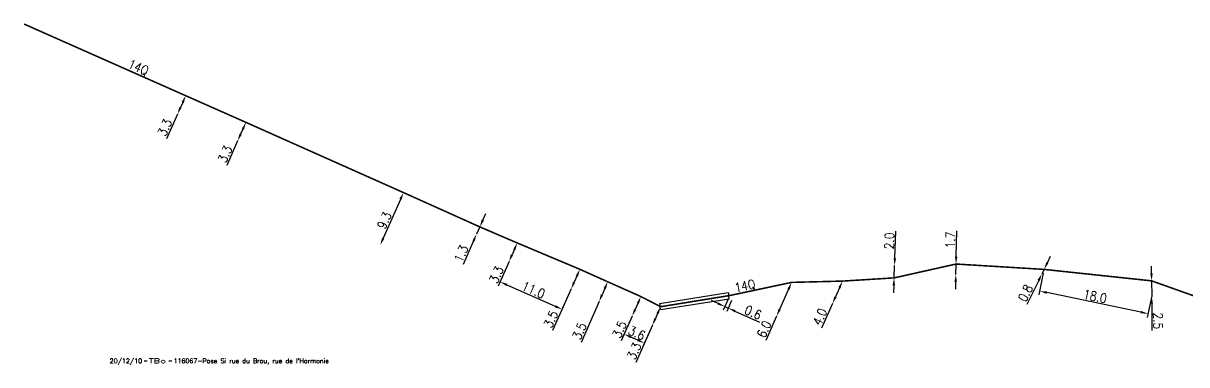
# Model space of a CAD drawing. Header units: millimetres. Extents: x 255000 to 256001, y 143000 to 143842.
# Drawn here: x 254999.8 to 255188.7, y 143440.1 to 143495.6 of the extents above; entities that cross this region are included whole.
import ezdxf
from ezdxf.enums import TextEntityAlignment as Align

# ---------------------------------------------------------------- set-up
doc = ezdxf.new("R2010")
doc.units = ezdxf.units.MM
doc.header["$MEASUREMENT"] = 0
doc.header["$PDMODE"] = 34
doc.linetypes.add('S_ST', pattern=[14, 8, -1.5, 0, -1.5, 0, -1.5, 0, -1.5])
doc.layers.get('0').update_dxf_attribs({"linetype": 'CONTINUOUS'})
doc.layers.get('DEFPOINTS').update_dxf_attribs({"linetype": 'CONTINUOUS'})
doc.layers.add('S_100', color=5, linetype='CONTINUOUS')
doc.layers.add('S_400', color=7, linetype='CONTINUOUS')
doc.layers.add('S_910', color=7, linetype='CONTINUOUS', plot=False)
doc.styles.get("Standard").update_dxf_attribs({"font": 'romans.shx', "width": 0.85})
doc.dimstyles.get("Standard").update_dxf_attribs({"dimtxt": 1.5, "dimasz": 1.2, "dimexe": 0.625, "dimexo": 0.625, "dimgap": 0.25, "dimtad": 1, "dimdec": 1, "dimzin": 0, "dimdsep": 46, "dimtxsty": 'Standard', "dimcen": -0.5, "dimadec": 0, "dimazin": 0, "dimtfac": 1, "dimtdec": 1, "dimtmove": 0, "dimatfit": 3, "dimfxl": 1, "dimtolj": 1, "dimtzin": 0, "dimarcsym": 0})

# ---------------------------------------------------------------- blocks, each defined once
blk = doc.blocks.new('*D0')
at = {"layer": 'DEFPOINTS', "color": 0, "linetype": 'Continuous'}
for p in [(255026.15, 143483.81), (255024.82, 143480.79), (255024.82, 143480.79)]:
    blk.add_point(p, dxfattribs=at)
at = {"layer": 'S_100', "color": 0, "linetype": 'Continuous', "lineweight": -2}
for p, q in [((255025.67, 143482.71), (255025.3, 143481.89)), ((255024.82, 143480.79), (255023.05, 143476.8))]:
    blk.add_line(p, q, dxfattribs=at)
at = {"layer": 'S_100', "color": 0, "linetype": 'Continuous'}
for points in [[(255025.48, 143482.79), (255025.85, 143482.63), (255026.15, 143483.81)], [(255025.12, 143481.97), (255025.48, 143481.81), (255024.82, 143480.79)]]:
    blk.add_solid(points, dxfattribs=at)
at = {"layer": 'S_100', "color": 0, "linetype": 'Continuous', "insert": (255022.77, 143478.65), "char_height": 1.5, "attachment_point": 5, "rotation": 66.1032}
blk.add_mtext('\\A1;3.3', dxfattribs=at)
blk = doc.blocks.new('*D1')
at = {"layer": 'DEFPOINTS', "color": 0, "linetype": 'Continuous'}
for p in [(255035.93, 143479.48), (255034.59, 143476.46), (255034.59, 143476.46)]:
    blk.add_point(p, dxfattribs=at)
at = {"layer": 'S_100', "color": 0, "linetype": 'Continuous', "lineweight": -2}
for p, q in [((255035.44, 143478.38), (255035.07, 143477.56)), ((255034.59, 143476.46), (255032.82, 143472.47))]:
    blk.add_line(p, q, dxfattribs=at)
at = {"layer": 'S_100', "color": 0, "linetype": 'Continuous'}
for points in [[(255035.26, 143478.46), (255035.62, 143478.3), (255035.93, 143479.48)], [(255034.89, 143477.64), (255035.26, 143477.48), (255034.59, 143476.46)]]:
    blk.add_solid(points, dxfattribs=at)
at = {"layer": 'S_100', "color": 0, "linetype": 'Continuous', "insert": (255032.55, 143474.32), "char_height": 1.5, "attachment_point": 5, "rotation": 66.0971}
blk.add_mtext('\\A1;3.3', dxfattribs=at)
blk = doc.blocks.new('*D2')
at = {"layer": 'DEFPOINTS', "color": 0, "linetype": 'Continuous'}
for p in [(255061.52, 143468.08), (255057.75, 143459.58), (255057.75, 143459.58)]:
    blk.add_point(p, dxfattribs=at)
at = {"layer": 'S_100', "color": 0, "linetype": 'Continuous', "lineweight": -2}
blk.add_line((255061.03, 143466.98), (255058.23, 143460.68), dxfattribs=at)
at = {"layer": 'S_100', "color": 0, "linetype": 'Continuous'}
for points in [[(255060.85, 143467.06), (255061.21, 143466.9), (255061.52, 143468.08)], [(255058.05, 143460.76), (255058.42, 143460.59), (255057.75, 143459.58)]]:
    blk.add_solid(points, dxfattribs=at)
at = {"layer": 'S_100', "color": 0, "linetype": 'Continuous', "insert": (255058.42, 143463.57), "char_height": 1.5, "attachment_point": 5, "rotation": 66.0957}
blk.add_mtext('\\A1;9.3', dxfattribs=at)
blk = doc.blocks.new('*D3')
at = {"layer": 'DEFPOINTS', "color": 0, "linetype": 'Continuous'}
for p in [(255073.92, 143462.51), (255073.39, 143461.32), (255073.39, 143461.32)]:
    blk.add_point(p, dxfattribs=at)
at = {"layer": 'S_100', "color": 0, "linetype": 'Continuous', "lineweight": -2}
for p, q in [((255074.41, 143463.6), (255074.89, 143464.7)), ((255073.92, 143462.51), (255073.39, 143461.32)), ((255072.9, 143460.22), (255071.2, 143456.4))]:
    blk.add_line(p, q, dxfattribs=at)
at = {"layer": 'S_100', "color": 0, "linetype": 'Continuous'}
for points in [[(255074.22, 143463.69), (255074.59, 143463.52), (255073.92, 143462.51)], [(255072.72, 143460.31), (255073.08, 143460.14), (255073.39, 143461.32)]]:
    blk.add_solid(points, dxfattribs=at)
at = {"layer": 'S_100', "color": 0, "linetype": 'Continuous', "insert": (255070.89, 143458.17), "char_height": 1.5, "attachment_point": 5, "rotation": 65.9923}
blk.add_mtext('\\A1;1.3', dxfattribs=at)
blk = doc.blocks.new('*D4')
at = {"layer": 'DEFPOINTS', "color": 0, "linetype": 'Continuous'}
for p in [(255078.66, 143456.88), (255088.72, 143452.44), (255087.27, 143449.14)]:
    blk.add_point(p, dxfattribs=at)
at = {"layer": 'S_100', "color": 0, "linetype": 'Continuous', "lineweight": -2}
for p, q in [((255078.41, 143456.31), (255076.95, 143453.01)), ((255078.3, 143453.1), (255086.17, 143449.63)), ((255088.47, 143451.87), (255087.02, 143448.57))]:
    blk.add_line(p, q, dxfattribs=at)
at = {"layer": 'S_100', "color": 0, "linetype": 'Continuous'}
for points in [[(255078.39, 143453.28), (255078.22, 143452.92), (255077.21, 143453.59)], [(255086.25, 143449.81), (255086.09, 143449.44), (255087.27, 143449.14)]]:
    blk.add_solid(points, dxfattribs=at)
at = {"layer": 'S_100', "color": 0, "linetype": 'Continuous', "insert": (255082.64, 143452.28), "char_height": 1.5, "attachment_point": 5, "rotation": 336.1705}
blk.add_mtext('\\A1;11.0', dxfattribs=at)
blk = doc.blocks.new('*D5')
at = {"layer": 'DEFPOINTS', "color": 0, "linetype": 'Continuous'}
for p in [(255080, 143459.9), (255078.66, 143456.88), (255078.66, 143456.88)]:
    blk.add_point(p, dxfattribs=at)
at = {"layer": 'S_100', "color": 0, "linetype": 'Continuous', "lineweight": -2}
for p, q in [((255079.51, 143458.8), (255079.15, 143457.98)), ((255078.66, 143456.88), (255076.9, 143452.88))]:
    blk.add_line(p, q, dxfattribs=at)
at = {"layer": 'S_100', "color": 0, "linetype": 'Continuous'}
for points in [[(255079.33, 143458.88), (255079.69, 143458.72), (255080, 143459.9)], [(255078.96, 143458.06), (255079.33, 143457.9), (255078.66, 143456.88)]]:
    blk.add_solid(points, dxfattribs=at)
at = {"layer": 'S_100', "color": 0, "linetype": 'Continuous', "insert": (255076.62, 143454.74), "char_height": 1.5, "attachment_point": 5, "rotation": 66.1705}
blk.add_mtext('\\A1;3.3', dxfattribs=at)
blk = doc.blocks.new('*D6')
at = {"layer": 'DEFPOINTS', "color": 0, "linetype": 'Continuous'}
for p in [(255090.16, 143455.63), (255088.72, 143452.44), (255088.75, 143452.43)]:
    blk.add_point(p, dxfattribs=at)
at = {"layer": 'S_100', "color": 0, "linetype": 'Continuous', "lineweight": -2}
for p, q in [((255090.73, 143455.38), (255090.75, 143455.37)), ((255089.69, 143454.53), (255089.24, 143453.52)), ((255088.75, 143452.43), (255085.72, 143445.68)), ((255089.3, 143452.18), (255089.32, 143452.17))]:
    blk.add_line(p, q, dxfattribs=at)
at = {"layer": 'S_100', "color": 0, "linetype": 'Continuous'}
for points in [[(255089.5, 143454.61), (255089.87, 143454.45), (255090.18, 143455.62)], [(255089.05, 143453.61), (255089.42, 143453.44), (255088.75, 143452.43)]]:
    blk.add_solid(points, dxfattribs=at)
at = {"layer": 'S_100', "color": 0, "linetype": 'Continuous', "insert": (255085.46, 143447.53), "char_height": 1.5, "attachment_point": 5, "rotation": 65.8718}
blk.add_mtext('\\A1;3.5', dxfattribs=at)
blk = doc.blocks.new('*D7')
at = {"layer": 'DEFPOINTS', "color": 0, "linetype": 'Continuous'}
for p in [(255094.69, 143453.6), (255094.69, 143453.6), (255093.29, 143450.39)]:
    blk.add_point(p, dxfattribs=at)
at = {"layer": 'S_100', "color": 0, "linetype": 'Continuous', "lineweight": -2}
for p, q in [((255094.21, 143452.5), (255093.77, 143451.49)), ((255093.29, 143450.39), (255090.39, 143443.74))]:
    blk.add_line(p, q, dxfattribs=at)
at = {"layer": 'S_100', "color": 0, "linetype": 'Continuous'}
for points in [[(255094.02, 143452.58), (255094.39, 143452.42), (255094.69, 143453.6)], [(255093.58, 143451.57), (255093.95, 143451.41), (255093.29, 143450.39)]]:
    blk.add_solid(points, dxfattribs=at)
at = {"layer": 'S_100', "color": 0, "linetype": 'Continuous', "insert": (255090.1, 143445.6), "char_height": 1.5, "attachment_point": 5, "rotation": 66.4266}
blk.add_mtext('\\A1;3.5', dxfattribs=at)
blk = doc.blocks.new('*D8')
at = {"layer": 'DEFPOINTS', "color": 0, "linetype": 'Continuous'}
for p in [(255100.08, 143451.2), (255098.65, 143448), (255098.65, 143448)]:
    blk.add_point(p, dxfattribs=at)
at = {"layer": 'S_100', "color": 0, "linetype": 'Continuous', "lineweight": -2}
for p, q in [((255099.59, 143450.1), (255099.14, 143449.1)), ((255098.65, 143448), (255096.88, 143444.01))]:
    blk.add_line(p, q, dxfattribs=at)
at = {"layer": 'S_100', "color": 0, "linetype": 'Continuous'}
for points in [[(255099.41, 143450.19), (255099.77, 143450.02), (255100.08, 143451.2)], [(255098.96, 143449.18), (255099.32, 143449.02), (255098.65, 143448)]]:
    blk.add_solid(points, dxfattribs=at)
at = {"layer": 'S_100', "color": 0, "linetype": 'Continuous', "insert": (255096.61, 143445.86), "char_height": 1.5, "attachment_point": 5, "rotation": 66.0084}
blk.add_mtext('\\A1;3.5', dxfattribs=at)
blk = doc.blocks.new('*D9')
at = {"layer": 'DEFPOINTS', "color": 0, "linetype": 'Continuous'}
for p in [(255098.65, 143448), (255101.94, 143446.54), (255097.36, 143445.1)]:
    blk.add_point(p, dxfattribs=at)
at = {"layer": 'S_100', "color": 0, "linetype": 'Continuous', "lineweight": -2}
for p, q in [((255098.4, 143447.43), (255097.11, 143444.53)), ((255101.69, 143445.97), (255100.4, 143443.07)), ((255099.56, 143444.13), (255098.46, 143444.62))]:
    blk.add_line(p, q, dxfattribs=at)
at = {"layer": 'S_100', "color": 0, "linetype": 'Continuous'}
for points in [[(255098.54, 143444.8), (255098.38, 143444.43), (255097.36, 143445.1)], [(255099.64, 143444.31), (255099.48, 143443.95), (255100.65, 143443.64)]]:
    blk.add_solid(points, dxfattribs=at)
at = {"layer": 'S_100', "color": 0, "linetype": 'Continuous', "insert": (255099.42, 143445.28), "char_height": 1.5, "attachment_point": 5, "rotation": 336.0124}
blk.add_mtext('\\A1;3.6', dxfattribs=at)
blk = doc.blocks.new('*D10')
at = {"layer": 'DEFPOINTS', "color": 0, "linetype": 'Continuous'}
for p in [(255103.28, 143449.55), (255101.94, 143446.54), (255101.94, 143446.54)]:
    blk.add_point(p, dxfattribs=at)
at = {"layer": 'S_100', "color": 0, "linetype": 'Continuous', "lineweight": -2}
for p, q in [((255102.8, 143448.46), (255102.43, 143447.64)), ((255101.94, 143446.54), (255099.26, 143440.5))]:
    blk.add_line(p, q, dxfattribs=at)
at = {"layer": 'S_100', "color": 0, "linetype": 'Continuous'}
for points in [[(255102.61, 143448.54), (255102.98, 143448.38), (255103.28, 143449.55)], [(255102.25, 143447.72), (255102.61, 143447.55), (255101.94, 143446.54)]]:
    blk.add_solid(points, dxfattribs=at)
at = {"layer": 'S_100', "color": 0, "linetype": 'Continuous', "insert": (255098.99, 143442.36), "char_height": 1.5, "attachment_point": 5, "rotation": 66.0124}
blk.add_mtext('\\A1;3.3', dxfattribs=at)
blk = doc.blocks.new('*D11')
at = {"layer": 'DEFPOINTS', "color": 0, "linetype": 'Continuous'}
for p in [(255114.52, 143451.37), (255115.07, 143451.13), (255114.27, 143449.33)]:
    blk.add_point(p, dxfattribs=at)
at = {"layer": 'S_100', "color": 0, "linetype": 'Continuous', "lineweight": -2}
for p, q in [((255112.62, 143450.06), (255111.53, 143450.54)), ((255114.27, 143450.8), (255113.46, 143449)), ((255113.72, 143449.57), (255114.27, 143449.33)), ((255114.81, 143450.55), (255114.01, 143448.75)), ((255115.36, 143448.84), (255119.36, 143447.06))]:
    blk.add_line(p, q, dxfattribs=at)
at = {"layer": 'S_100', "color": 0, "linetype": 'Continuous'}
for points in [[(255112.7, 143450.24), (255112.54, 143449.87), (255113.72, 143449.57)], [(255115.44, 143449.02), (255115.28, 143448.65), (255114.27, 143449.33)]]:
    blk.add_solid(points, dxfattribs=at)
at = {"layer": 'S_100', "color": 0, "linetype": 'Continuous', "insert": (255118.31, 143448.62), "char_height": 1.5, "attachment_point": 5, "rotation": 336.016}
blk.add_mtext('\\A1;0.6', dxfattribs=at)
blk = doc.blocks.new('*D12')
at = {"layer": 'DEFPOINTS', "color": 0, "linetype": 'Continuous'}
for p in [(255124.55, 143453.5), (255122.12, 143448.01), (255122.12, 143448.01)]:
    blk.add_point(p, dxfattribs=at)
at = {"layer": 'S_100', "color": 0, "linetype": 'Continuous', "lineweight": -2}
for p, q in [((255124.07, 143452.4), (255122.61, 143449.11)), ((255122.12, 143448.01), (255120.38, 143444.07))]:
    blk.add_line(p, q, dxfattribs=at)
at = {"layer": 'S_100', "color": 0, "linetype": 'Continuous'}
for points in [[(255123.88, 143452.48), (255124.25, 143452.32), (255124.55, 143453.5)], [(255122.43, 143449.19), (255122.79, 143449.03), (255122.12, 143448.01)]]:
    blk.add_solid(points, dxfattribs=at)
at = {"layer": 'S_100', "color": 0, "linetype": 'Continuous', "insert": (255120.09, 143445.9), "char_height": 1.5, "attachment_point": 5, "rotation": 66.1429}
blk.add_mtext('\\A1;6.0', dxfattribs=at)
blk = doc.blocks.new('*D13')
at = {"layer": 'DEFPOINTS', "color": 0, "linetype": 'Continuous'}
for p in [(255132.82, 143453.71), (255131.2, 143450.05), (255131.2, 143450.05)]:
    blk.add_point(p, dxfattribs=at)
at = {"layer": 'S_100', "color": 0, "linetype": 'Continuous', "lineweight": -2}
for p, q in [((255132.33, 143452.61), (255131.68, 143451.15)), ((255131.2, 143450.05), (255129.42, 143446.06))]:
    blk.add_line(p, q, dxfattribs=at)
at = {"layer": 'S_100', "color": 0, "linetype": 'Continuous'}
for points in [[(255132.15, 143452.69), (255132.51, 143452.53), (255132.82, 143453.71)], [(255131.5, 143451.23), (255131.87, 143451.07), (255131.2, 143450.05)]]:
    blk.add_solid(points, dxfattribs=at)
at = {"layer": 'S_100', "color": 0, "linetype": 'Continuous', "insert": (255129.15, 143447.91), "char_height": 1.5, "attachment_point": 5, "rotation": 66.0917}
blk.add_mtext('\\A1;4.0', dxfattribs=at)
blk = doc.blocks.new('*D14')
at = {"layer": 'DEFPOINTS', "color": 0, "linetype": 'Continuous'}
for p in [(255141.27, 143456.22), (255141.27, 143456.22), (255141.2, 143454.23)]:
    blk.add_point(p, dxfattribs=at)
at = {"layer": 'S_100', "color": 0, "linetype": 'Continuous', "lineweight": -2}
for p, q in [((255141.32, 143457.42), (255141.48, 143461.79)), ((255141.2, 143454.23), (255141.27, 143456.22)), ((255141.15, 143453.03), (255141.11, 143451.83))]:
    blk.add_line(p, q, dxfattribs=at)
at = {"layer": 'S_100', "color": 0, "linetype": 'Continuous'}
for points in [[(255141.12, 143457.43), (255141.52, 143457.42), (255141.27, 143456.22)], [(255140.95, 143453.03), (255141.35, 143453.02), (255141.2, 143454.23)]]:
    blk.add_solid(points, dxfattribs=at)
at = {"layer": 'S_100', "color": 0, "linetype": 'Continuous', "insert": (255140.42, 143460.24), "char_height": 1.5, "attachment_point": 5, "rotation": 87.8389}
blk.add_mtext('\\A1;2.0', dxfattribs=at)
blk = doc.blocks.new('*D15')
at = {"layer": 'DEFPOINTS', "color": 0, "linetype": 'Continuous'}
for p in [(255151.23, 143454.78), (255151.23, 143454.78), (255151.26, 143456.48)]:
    blk.add_point(p, dxfattribs=at)
at = {"layer": 'S_100', "color": 0, "linetype": 'Continuous', "lineweight": -2}
for p, q in [((255151.28, 143457.68), (255151.37, 143461.87)), ((255151.23, 143454.78), (255151.26, 143456.48)), ((255151.2, 143453.58), (255151.18, 143452.38))]:
    blk.add_line(p, q, dxfattribs=at)
at = {"layer": 'S_100', "color": 0, "linetype": 'Continuous'}
for points in [[(255151.08, 143457.68), (255151.48, 143457.67), (255151.26, 143456.48)], [(255151, 143453.58), (255151.4, 143453.57), (255151.23, 143454.78)]]:
    blk.add_solid(points, dxfattribs=at)
at = {"layer": 'S_100', "color": 0, "linetype": 'Continuous', "insert": (255150.34, 143460.39), "char_height": 1.5, "attachment_point": 5, "rotation": 88.8697}
blk.add_mtext('\\A1;1.7', dxfattribs=at)
blk = doc.blocks.new('*D16')
at = {"layer": 'DEFPOINTS', "color": 0, "linetype": 'Continuous'}
for p in [(255165.2, 143454.89), (255165.2, 143454.89), (255165.56, 143455.61)]:
    blk.add_point(p, dxfattribs=at)
at = {"layer": 'S_100', "color": 0, "linetype": 'Continuous', "lineweight": -2}
for p, q in [((255166.09, 143456.69), (255166.61, 143457.77)), ((255165.56, 143455.61), (255165.2, 143454.89)), ((255164.68, 143453.82), (255162.75, 143449.89))]:
    blk.add_line(p, q, dxfattribs=at)
at = {"layer": 'S_100', "color": 0, "linetype": 'Continuous'}
for points in [[(255165.91, 143456.78), (255166.26, 143456.6), (255165.56, 143455.61)], [(255164.5, 143453.91), (255164.86, 143453.73), (255165.2, 143454.89)]]:
    blk.add_solid(points, dxfattribs=at)
at = {"layer": 'S_100', "color": 0, "linetype": 'Continuous', "insert": (255162.55, 143451.76), "char_height": 1.5, "attachment_point": 5, "rotation": 63.8895}
blk.add_mtext('\\A1;0.8', dxfattribs=at)
blk = doc.blocks.new('*D17')
at = {"layer": 'DEFPOINTS', "color": 0, "linetype": 'Continuous'}
for p in [(255165.56, 143455.61), (255164.82, 143452.08), (255183.18, 143451.96)]:
    blk.add_point(p, dxfattribs=at)
at = {"layer": 'S_100', "color": 0, "linetype": 'Continuous', "lineweight": -2}
for p, q in [((255165.43, 143455), (255164.7, 143451.47)), ((255181.27, 143448.67), (255166, 143451.84)), ((255183.05, 143451.34), (255182.32, 143447.81))]:
    blk.add_line(p, q, dxfattribs=at)
at = {"layer": 'S_100', "color": 0, "linetype": 'Continuous'}
for points in [[(255166.04, 143452.03), (255165.96, 143451.64), (255164.82, 143452.08)], [(255181.31, 143448.86), (255181.23, 143448.47), (255182.45, 143448.42)]]:
    blk.add_solid(points, dxfattribs=at)
at = {"layer": 'S_100', "color": 0, "linetype": 'Continuous', "insert": (255173.84, 143451.23), "char_height": 1.5, "attachment_point": 5, "rotation": 348.2777}
blk.add_mtext('\\A1;18.0', dxfattribs=at)
blk = doc.blocks.new('*D18')
at = {"layer": 'DEFPOINTS', "color": 0, "linetype": 'Continuous'}
for p in [(255183.02, 143453.75), (255183.04, 143451.25), (255183.04, 143451.25)]:
    blk.add_point(p, dxfattribs=at)
at = {"layer": 'S_100', "color": 0, "linetype": 'Continuous', "lineweight": -2}
for p, q in [((255183.01, 143454.95), (255183, 143456.15)), ((255183.02, 143453.75), (255183.04, 143451.25)), ((255183.04, 143450.05), (255183.08, 143445.68))]:
    blk.add_line(p, q, dxfattribs=at)
at = {"layer": 'S_100', "color": 0, "linetype": 'Continuous'}
for points in [[(255183.21, 143454.95), (255182.81, 143454.95), (255183.02, 143453.75)], [(255183.24, 143450.05), (255182.84, 143450.05), (255183.04, 143451.25)]]:
    blk.add_solid(points, dxfattribs=at)
at = {"layer": 'S_100', "color": 0, "linetype": 'Continuous', "insert": (255184.06, 143447.27), "char_height": 1.5, "attachment_point": 5, "rotation": 270.4248}
blk.add_mtext('\\A1;2.5', dxfattribs=at)
blk = doc.blocks.new('GIS_MODF')
at = {"color": 0, "linetype": 'Continuous', "flags": 128}
for points in [[(-2.26, -0.01), (-1.76, -0.01)], [(1.76, -0.01), (2.26, -0.01)]]:
    blk.add_lwpolyline(points, dxfattribs=at)
at = {"color": 0, "linetype": 'Continuous'}
blk.add_attdef('DATE', text='', height=0.75, dxfattribs=at).set_placement((-2.58, -0.39), align=Align.RIGHT)
at = {"color": 0, "linetype": 'Continuous', "width": 3.590909}
blk.add_attdef('USER', text='', height=0.75, dxfattribs=at).set_placement((-1.52, -0.39), (1.31, -0.39), align=Align.FIT)
at = {"color": 0, "linetype": 'Continuous'}
blk.add_attdef('DESC', (2.53, -0.39), '', height=0.75, dxfattribs=at)

msp = doc.modelspace()

# ---------------------------------------------------------------- linework, layer by layer
at = {"layer": 'S_100', "linetype": 'S_ST', "const_width": 0.25}
msp.add_lwpolyline([(254999.9, 143495.44), (255026.15, 143483.81), (255035.93, 143479.48), (255061.52, 143468.08), (255073.92, 143462.51), (255080, 143459.9), (255090.18, 143455.62), (255094.69, 143453.6), (255100.08, 143451.2), (255103.14, 143449.63, 0.159927), (255103.45, 143449.58), (255114.52, 143451.37), (255124.55, 143453.5), (255132.82, 143453.71), (255141.2, 143454.23), (255151.26, 143456.48), (255165.55, 143455.61), (255183.02, 143453.75), (255195.87, 143449.18)], format="xyb", dxfattribs=at)
at = {"layer": 'S_400', "color": 7, "linetype": 'CONTINUOUS'}
for p, q in [((255103.12, 143450.1), (255114.28, 143451.84)), ((255114.28, 143451.84), (255114.36, 143451.34)), ((255114.44, 143450.85), (255114.36, 143451.34)), ((255103.12, 143450.1), (255103.19, 143449.6)), ((255103.27, 143449.11), (255103.19, 143449.6)), ((255103.27, 143449.11), (255114.44, 143450.85))]:
    msp.add_line(p, q, dxfattribs=at)

# ---------------------------------------------------------------- block references
at = {"layer": 'S_910'}
ref = msp.add_blockref('GIS_MODF', (255021.66, 143440.77), dxfattribs=at)
ref.add_attrib('DATE', '20/12/10', dxfattribs={"layer": '0', "color": 0, "linetype": 'Continuous', "height": 0.75}).set_placement((255019.08, 143440.38), align=Align.RIGHT)
ref.add_attrib('USER', 'TBo', dxfattribs={"layer": '0', "color": 0, "linetype": 'Continuous', "height": 0.75, "width": 1.490566}).set_placement((255020.15, 143440.38), (255022.97, 143440.38), align=Align.FIT)
ref.add_attrib('DESC', "116067-Pose Si rue du Brou, rue de l'Harmonie", (255024.19, 143440.38), dxfattribs={"layer": '0', "color": 0, "linetype": 'Continuous', "height": 0.75})

# ---------------------------------------------------------------- texts
at = {"layer": 'S_100', "linetype": 'Continuous', "width": 0.85}
for rotation, p in [(336.4988, (255018.44, 143488.34)), (11.7583, (255116.99, 143452.88))]:
    msp.add_text('14Q', height=1.5, rotation=rotation, dxfattribs=at).set_placement(p, align=Align.MIDDLE)

# ---------------------------------------------------------------- dimensions: what is measured, and where the dimension line sits
at = {"layer": 'S_100', "linetype": 'Continuous'}
for base, p1, p2, angle, picture, middle in [((255024.82, 143480.79), (255026.15, 143483.81), (255024.82, 143480.79), 246.1032, '*D0', (255023.69, 143478.25)), ((255034.59, 143476.46), (255035.93, 143479.48), (255034.59, 143476.46), 246.0971, '*D1', (255033.46, 143473.92)), ((255057.75, 143459.58), (255061.52, 143468.08), (255057.75, 143459.58), 246.0957, '*D2', (255059.34, 143463.16)), ((255073.39, 143461.32), (255073.92, 143462.51), (255073.39, 143461.32), 245.9923, '*D3', (255071.8, 143457.76)), ((255141.27, 143456.22), (255141.2, 143454.23), (255141.27, 143456.22), 87.8389, '*D14', (255141.42, 143460.21)), ((255151.23, 143454.78), (255151.26, 143456.48), (255151.23, 143454.78), 268.8697, '*D15', (255151.34, 143460.37)), ((255078.66, 143456.88), (255080, 143459.9), (255078.66, 143456.88), 246.1705, '*D5', (255077.54, 143454.33)), ((255087.27, 143449.14), (255078.66, 143456.88), (255088.72, 143452.44), 336.1705, '*D4', (255082.24, 143451.36)), ((255165.2, 143454.89), (255165.56, 143455.61), (255165.2, 143454.89), 243.8895, '*D16', (255163.45, 143451.32)), ((255088.75, 143452.43), (255090.16, 143455.63), (255088.72, 143452.44), 245.8718, '*D6', (255086.37, 143447.12)), ((255164.82, 143452.08), (255183.18, 143451.96), (255165.56, 143455.61), 168.2777, '*D17', (255173.64, 143450.25)), ((255183.04, 143451.25), (255183.02, 143453.75), (255183.04, 143451.25), 270.4248, '*D18', (255183.06, 143447.26)), ((255094.69, 143453.6), (255093.29, 143450.39), (255094.69, 143453.6), 66.4266, '*D7', (255091.02, 143445.2)), ((255122.12, 143448.01), (255124.55, 143453.5), (255122.12, 143448.01), 246.1429, '*D12', (255121.01, 143445.49)), ((255131.2, 143450.05), (255132.82, 143453.71), (255131.2, 143450.05), 246.0917, '*D13', (255130.07, 143447.5)), ((255098.65, 143448), (255100.08, 143451.2), (255098.65, 143448), 246.0084, '*D8', (255097.52, 143445.46)), ((255114.27, 143449.33), (255114.52, 143451.37), (255115.07, 143451.13), 336.016, '*D11', (255117.91, 143447.71)), ((255101.94, 143446.54), (255103.28, 143449.55), (255101.94, 143446.54), 246.0124, '*D10', (255099.9, 143441.95)), ((255097.36, 143445.1), (255101.94, 143446.54), (255098.65, 143448), 156.0124, '*D9', (255099.01, 143444.37))]:
    dim = msp.add_linear_dim(base=base, p1=p1, p2=p2, angle=angle, dimstyle='Standard', dxfattribs=at)
    dim.commit()
    dim.dimension.update_dxf_attribs({"geometry": picture, "text_midpoint": middle, "dimtype": 161})

doc.saveas('drawing.dxf')
